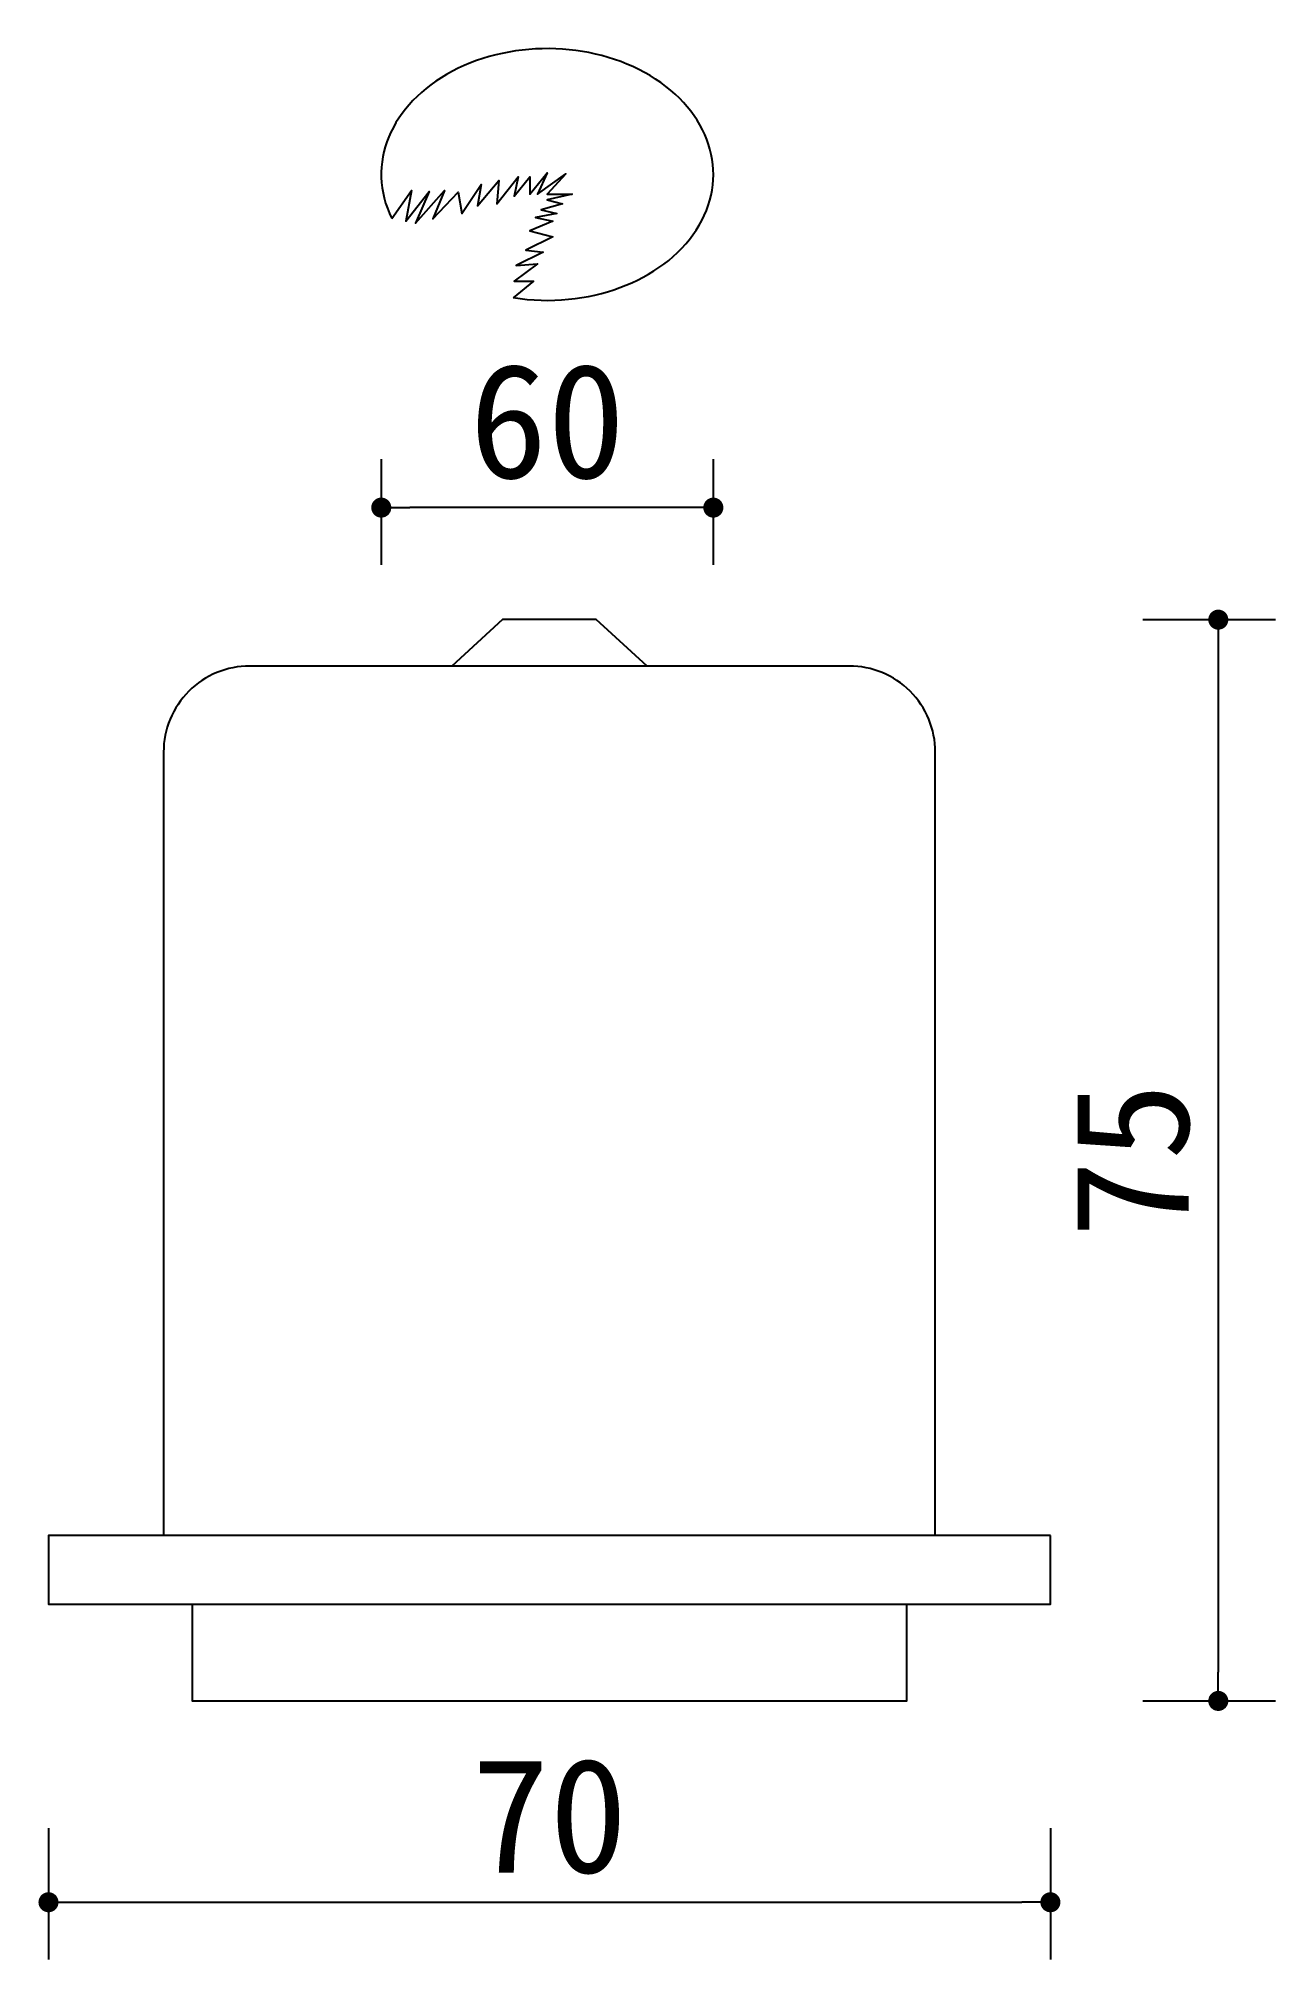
# Model space of a CAD drawing. Extents: x 402 to 489, y 337 to 471.
import ezdxf

# ---------------------------------------------------------------- set-up
doc = ezdxf.new("R2010")
doc.units = 0
doc.header["$MEASUREMENT"] = 0
doc.layers.get('0').update_dxf_attribs({"linetype": 'CONTINUOUS'})
doc.layers.get('DEFPOINTS').update_dxf_attribs({"linetype": 'CONTINUOUS'})
for name, color, linetype in [('3', 3, 'CONTINUOUS'), ('4', 4, 'CONTINUOUS'), ('DIM', 3, 'CONTINUOUS')]:
    doc.layers.add(name, color=color, linetype=linetype)
doc.styles.add('HZ', font='')
doc.styles.get('HZ').set_extended_font_data('仿宋_GB2312')
doc.dimstyles.get("Standard").update_dxf_attribs({"dimtxt": 0.18, "dimasz": 0.18, "dimexe": 0.18, "dimexo": 0.0625, "dimgap": 0.09, "dimtad": 0, "dimtih": 1, "dimtoh": 1, "dimdec": 4, "dimzin": 0, "dimtxsty": 'STANDARD', "dimcen": 0.09, "dimazin": 3, "dimtfac": 1, "dimtdec": 4, "dimtofl": 0, "dimtmove": 0, "dimatfit": 3, "dimtolj": 1, "dimtzin": 0})

# ---------------------------------------------------------------- blocks, each defined once
blk = doc.blocks.new('_DOT')
at = {"color": 0, "linetype": 'BYBLOCK'}
blk.add_line((-0.35, 0), (-1, 0), dxfattribs=at)
at = {"color": 0, "linetype": 'BYBLOCK', "const_width": 0.35}
blk.add_lwpolyline([(-0.175, 0, 1), (0.175, 0, 1)], format="xyb", close=True, dxfattribs=at)
blk = doc.blocks.new('*D4')
at = {"linetype": 'BYBLOCK'}
for p, q in [((403.04, 351.11), (403.04, 341.94)), ((473.04, 351.11), (473.04, 341.94)), ((405.04, 345.94), (471.04, 345.94))]:
    blk.add_line(p, q, dxfattribs=at)
at = {"layer": 'DEFPOINTS', "color": 0, "linetype": 'BYBLOCK'}
for p in [(403.04, 355.11), (473.04, 355.11), (473.04, 345.94)]:
    blk.add_point(p, dxfattribs=at)
at = {"linetype": 'BYBLOCK', "xscale": 2, "yscale": 2, "zscale": 2, "rotation": 180}
blk.add_blockref('_DOT', (403.04, 345.94), dxfattribs=at)
at = {"linetype": 'BYBLOCK', "xscale": 2, "yscale": 2, "zscale": 2}
blk.add_blockref('_DOT', (473.04, 345.94), dxfattribs=at)
at = {"color": 0, "linetype": 'BYBLOCK', "insert": (438.04, 351.94), "char_height": 8, "attachment_point": 5, "style": 'HZ'}
blk.add_mtext('\\A1;70', dxfattribs=at)
blk = doc.blocks.new('*D5')
at = {"linetype": 'BYBLOCK'}
for p, q in [((479.49, 430.49), (488.77, 430.49)), ((484.77, 428.49), (484.77, 356.93)), ((479.49, 354.93), (488.77, 354.93))]:
    blk.add_line(p, q, dxfattribs=at)
at = {"layer": 'DEFPOINTS', "color": 0, "linetype": 'BYBLOCK'}
for p in [(475.49, 430.49), (475.49, 354.93), (484.77, 354.93)]:
    blk.add_point(p, dxfattribs=at)
at = {"linetype": 'BYBLOCK', "xscale": 2, "yscale": 2, "zscale": 2}
for p, rotation in [((484.77, 430.49), 90), ((484.77, 354.93), 270)]:
    blk.add_blockref('_DOT', p, dxfattribs=dict(at, rotation=rotation))
at = {"color": 0, "linetype": 'BYBLOCK', "insert": (478.77, 392.71), "char_height": 8, "attachment_point": 5, "rotation": 90, "style": 'HZ'}
blk.add_mtext('\\A1;75', dxfattribs=at)
blk = doc.blocks.new('*D6')
at = {"linetype": 'BYBLOCK'}
for p, q in [((426.29, 441.7), (426.29, 434.32)), ((449.49, 441.7), (449.49, 434.32)), ((447.49, 438.32), (428.29, 438.32))]:
    blk.add_line(p, q, dxfattribs=at)
at = {"layer": 'DEFPOINTS', "color": 0, "linetype": 'BYBLOCK'}
for p in [(426.29, 445.7), (449.49, 445.7), (426.29, 438.32)]:
    blk.add_point(p, dxfattribs=at)
at = {"linetype": 'BYBLOCK', "xscale": 2, "yscale": 2, "zscale": 2, "rotation": 180}
blk.add_blockref('_DOT', (426.29, 438.32), dxfattribs=at)
at = {"linetype": 'BYBLOCK', "xscale": 2, "yscale": 2, "zscale": 2}
blk.add_blockref('_DOT', (449.49, 438.32), dxfattribs=at)
at = {"color": 0, "linetype": 'BYBLOCK', "insert": (437.89, 444.32), "char_height": 8, "attachment_point": 5, "style": 'HZ'}
blk.add_mtext('\\A1;60', dxfattribs=at)

msp = doc.modelspace()

# ---------------------------------------------------------------- linework, layer by layer
at = {"layer": '3'}
msp.add_lwpolyline([(427.02, 458.53), (428.41, 460.49), (428.01, 458.33), (429.63, 460.4), (428.68, 458.2), (430.71, 460.49), (429.9, 458.5), (431.66, 460.36), (431.93, 458.87), (433.28, 460.9), (433.01, 459.41), (434.5, 461.17), (434.36, 459.55), (435.85, 461.44), (435.58, 460.09), (436.66, 461.44), (436.66, 460.22), (437.88, 461.71), (437.2, 460.22), (439.19, 461.64), (439.19, 461.64), (437.88, 460.22), (439.63, 460.22), (437.88, 459.82), (438.96, 459.55), (437.47, 459.14), (438.55, 458.87), (437.07, 458.6), (438.28, 458.33), (436.66, 457.66), (438.28, 457.25), (436.39, 456.31), (437.61, 456.17), (435.71, 455.23), (437.2, 455.36), (435.58, 454.15), (436.93, 454.15), (435.51, 452.99)], dxfattribs=at)
msp.add_ellipse((437.89, 461.6), major_axis=(11.6, 0), ratio=0.758153, start_param=4.506112, end_param=9.781472, dxfattribs=at)
at = {"layer": '4'}
for points in [[(444.86, 427.25), (441.3, 430.49), (434.77, 430.49), (431.22, 427.25)], [(413.07, 361.68), (413.07, 354.93), (463, 354.93), (463, 361.68)]]:
    msp.add_lwpolyline(points, dxfattribs=at)
msp.add_lwpolyline([(465, 366.5), (465, 421.23, 0.414214), (458.98, 427.25), (417.1, 427.25, 0.414214), (411.08, 421.23), (411.08, 366.5)], format="xyb", dxfattribs=at)
msp.add_lwpolyline([(473.04, 366.5), (403.04, 366.5), (403.04, 361.68), (473.04, 361.68)], close=True, dxfattribs=at)

# ---------------------------------------------------------------- dimensions: what is measured, and where the dimension line sits
at = {"layer": 'DIM'}
dim = msp.add_linear_dim(base=(426.29, 438.32), p1=(449.49, 445.7), p2=(426.29, 445.7), text='60', dimstyle='STANDARD', override={"dimscale": 4, "dimtxt": 2, "dimasz": 0.5, "dimexe": 1, "dimexo": 1, "dimgap": 0.5, "dimtad": 1, "dimtih": 0, "dimtoh": 0, "dimdec": 0, "dimtxsty": 'HZ', "dimblk1": 'DOT', "dimblk2": 'DOT', "dimsah": 1, "dimcen": 0, "dimclrd": 256, "dimclre": 256, "dimtfac": 0.5, "dimtdec": 0, "dimtofl": 1}, dxfattribs=at)
dim.commit()
dim.dimension.update_dxf_attribs({"geometry": '*D6', "text_midpoint": (437.89, 444.32)})
dim = msp.add_linear_dim(base=(484.77, 354.93), p1=(475.49, 430.49), p2=(475.49, 354.93), angle=90, text='75', dimstyle='STANDARD', override={"dimscale": 4, "dimtxt": 2, "dimasz": 0.5, "dimexe": 1, "dimexo": 1, "dimgap": 0.5, "dimtad": 1, "dimtih": 0, "dimtoh": 0, "dimdec": 0, "dimtxsty": 'HZ', "dimblk1": 'DOT', "dimblk2": 'DOT', "dimsah": 1, "dimcen": 0, "dimclrd": 256, "dimclre": 256, "dimtfac": 0.5, "dimtdec": 0, "dimtofl": 1}, dxfattribs=at)
dim.commit()
dim.dimension.update_dxf_attribs({"geometry": '*D5', "text_midpoint": (478.77, 392.71)})
dim = msp.add_linear_dim(base=(473.04, 340.85), p1=(403.04, 350.03), p2=(473.04, 350.03), text='70', dimstyle='STANDARD', override={"dimscale": 4, "dimtxt": 2, "dimasz": 0.5, "dimexe": 1, "dimexo": 1, "dimgap": 0.5, "dimtad": 1, "dimtih": 0, "dimtoh": 0, "dimdec": 0, "dimtxsty": 'HZ', "dimblk1": 'DOT', "dimblk2": 'DOT', "dimsah": 1, "dimcen": 0, "dimclrd": 256, "dimclre": 256, "dimtfac": 0.5, "dimtdec": 0, "dimtofl": 1}, dxfattribs=at)
dim.commit()
dim.dimension.update_dxf_attribs({"geometry": '*D4', "text_midpoint": (438.04, 346.85), "insert": (0, -5.08)})

doc.saveas('drawing.dxf')
